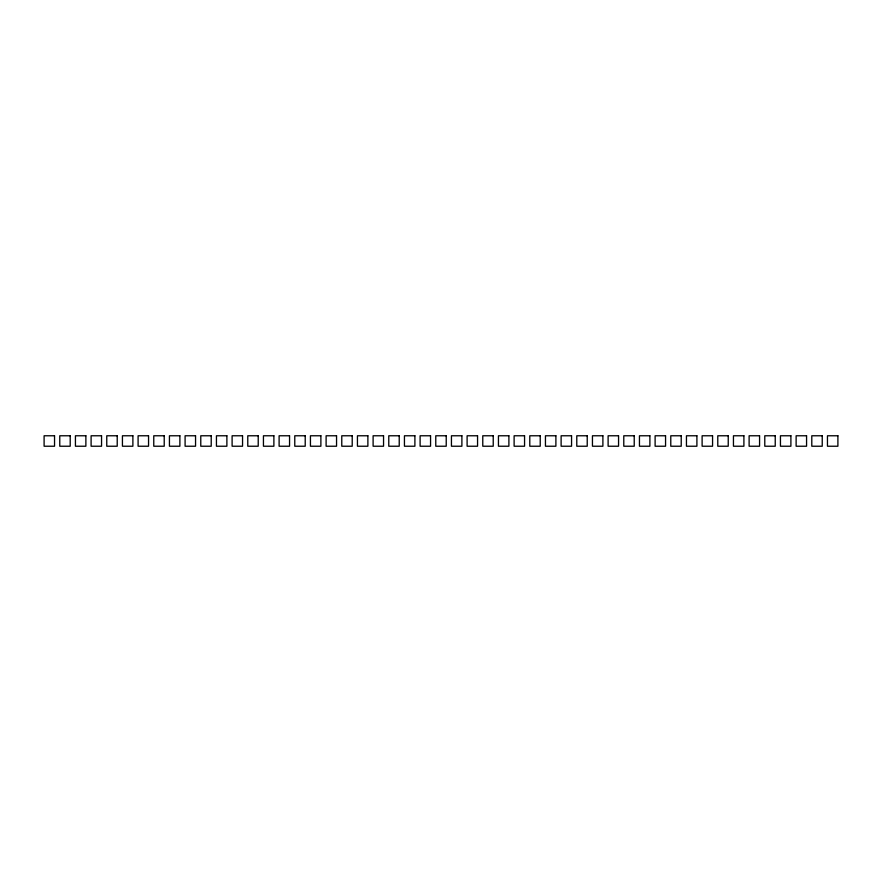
<?xml version="1.0" encoding="UTF-8"?>
<svg xmlns="http://www.w3.org/2000/svg" width="882" height="882" viewBox="0 0 882 882"><rect width="100%" height="100%" fill="white"/><g stroke="black" fill="none" stroke-linecap="round" stroke-linejoin="round"><path stroke-width="1.32" d="M54.541 435.774L44.1 435.774L44.1 446.226L54.541 446.226L54.541 435.774M70.207 435.774L59.767 435.774L59.767 446.226L70.207 446.226L70.207 435.774M85.874 435.774L75.433 435.774L75.433 446.226L85.874 446.226L85.874 435.774M101.551 435.774L91.1 435.774L91.1 446.226L101.551 446.226L101.551 435.774M117.218 435.774L106.766 435.774L106.766 446.226L117.218 446.226L117.218 435.774M132.884 435.774L122.433 435.774L122.433 446.226L132.884 446.226L132.884 435.774M148.551 435.774L138.099 435.774L138.099 446.226L148.551 446.226L148.551 435.774M164.217 435.774L153.766 435.774L153.766 446.226L164.217 446.226L164.217 435.774M179.884 435.774L169.432 435.774L169.432 446.226L179.884 446.226L179.884 435.774M195.55 435.774L185.099 435.774L185.099 446.226L195.55 446.226L195.55 435.774M211.217 435.774L200.776 435.774L200.776 446.226L211.217 446.226L211.217 435.774M226.883 435.774L216.443 435.774L216.443 446.226L226.883 446.226L226.883 435.774M242.55 435.774L232.109 435.774L232.109 446.226L242.55 446.226L242.55 435.774M258.217 435.774L247.776 435.774L247.776 446.226L258.217 446.226L258.217 435.774M273.883 435.774L263.442 435.774L263.442 446.226L273.883 446.226L273.883 435.774M289.55 435.774L279.109 435.774L279.109 446.226L289.55 446.226L289.55 435.774M305.216 435.774L294.775 435.774L294.775 446.226L305.216 446.226L305.216 435.774M320.883 435.774L310.442 435.774L310.442 446.226L320.883 446.226L320.883 435.774M336.549 435.774L326.108 435.774L326.108 446.226L336.549 446.226L336.549 435.774M352.216 435.774L341.775 435.774L341.775 446.226L352.216 446.226L352.216 435.774M367.882 435.774L357.442 435.774L357.442 446.226L367.882 446.226L367.882 435.774M383.549 435.774L373.108 435.774L373.108 446.226L383.549 446.226L383.549 435.774M399.226 435.774L388.775 435.774L388.775 446.226L399.226 446.226L399.226 435.774M414.893 435.774L404.441 435.774L404.441 446.226L414.893 446.226L414.893 435.774M430.559 435.774L420.108 435.774L420.108 446.226L430.559 446.226L430.559 435.774M446.226 435.774L435.774 435.774L435.774 446.226L446.226 446.226L446.226 435.774M461.892 435.774L451.441 435.774L451.441 446.226L461.892 446.226L461.892 435.774M477.559 435.774L467.107 435.774L467.107 446.226L477.559 446.226L477.559 435.774M493.225 435.774L482.774 435.774L482.774 446.226L493.225 446.226L493.225 435.774M508.892 435.774L498.451 435.774L498.451 446.226L508.892 446.226L508.892 435.774M524.558 435.774L514.118 435.774L514.118 446.226L524.558 446.226L524.558 435.774M540.225 435.774L529.784 435.774L529.784 446.226L540.225 446.226L540.225 435.774M555.892 435.774L545.451 435.774L545.451 446.226L555.892 446.226L555.892 435.774M571.558 435.774L561.117 435.774L561.117 446.226L571.558 446.226L571.558 435.774M587.225 435.774L576.784 435.774L576.784 446.226L587.225 446.226L587.225 435.774M602.891 435.774L592.45 435.774L592.45 446.226L602.891 446.226L602.891 435.774M618.558 435.774L608.117 435.774L608.117 446.226L618.558 446.226L618.558 435.774M634.224 435.774L623.783 435.774L623.783 446.226L634.224 446.226L634.224 435.774M649.891 435.774L639.45 435.774L639.45 446.226L649.891 446.226L649.891 435.774M665.557 435.774L655.117 435.774L655.117 446.226L665.557 446.226L665.557 435.774M681.224 435.774L670.783 435.774L670.783 446.226L681.224 446.226L681.224 435.774M696.901 435.774L686.45 435.774L686.45 446.226L696.901 446.226L696.901 435.774M712.568 435.774L702.116 435.774L702.116 446.226L712.568 446.226L712.568 435.774M728.234 435.774L717.783 435.774L717.783 446.226L728.234 446.226L728.234 435.774M743.901 435.774L733.449 435.774L733.449 446.226L743.901 446.226L743.901 435.774M759.567 435.774L749.116 435.774L749.116 446.226L759.567 446.226L759.567 435.774M775.234 435.774L764.782 435.774L764.782 446.226L775.234 446.226L775.234 435.774M790.9 435.774L780.449 435.774L780.449 446.226L790.9 446.226L790.9 435.774M806.567 435.774L796.126 435.774L796.126 446.226L806.567 446.226L806.567 435.774M822.233 435.774L811.793 435.774L811.793 446.226L822.233 446.226L822.233 435.774M837.9 435.774L827.459 435.774L827.459 446.226L837.9 446.226L837.9 435.774"/></g></svg>
